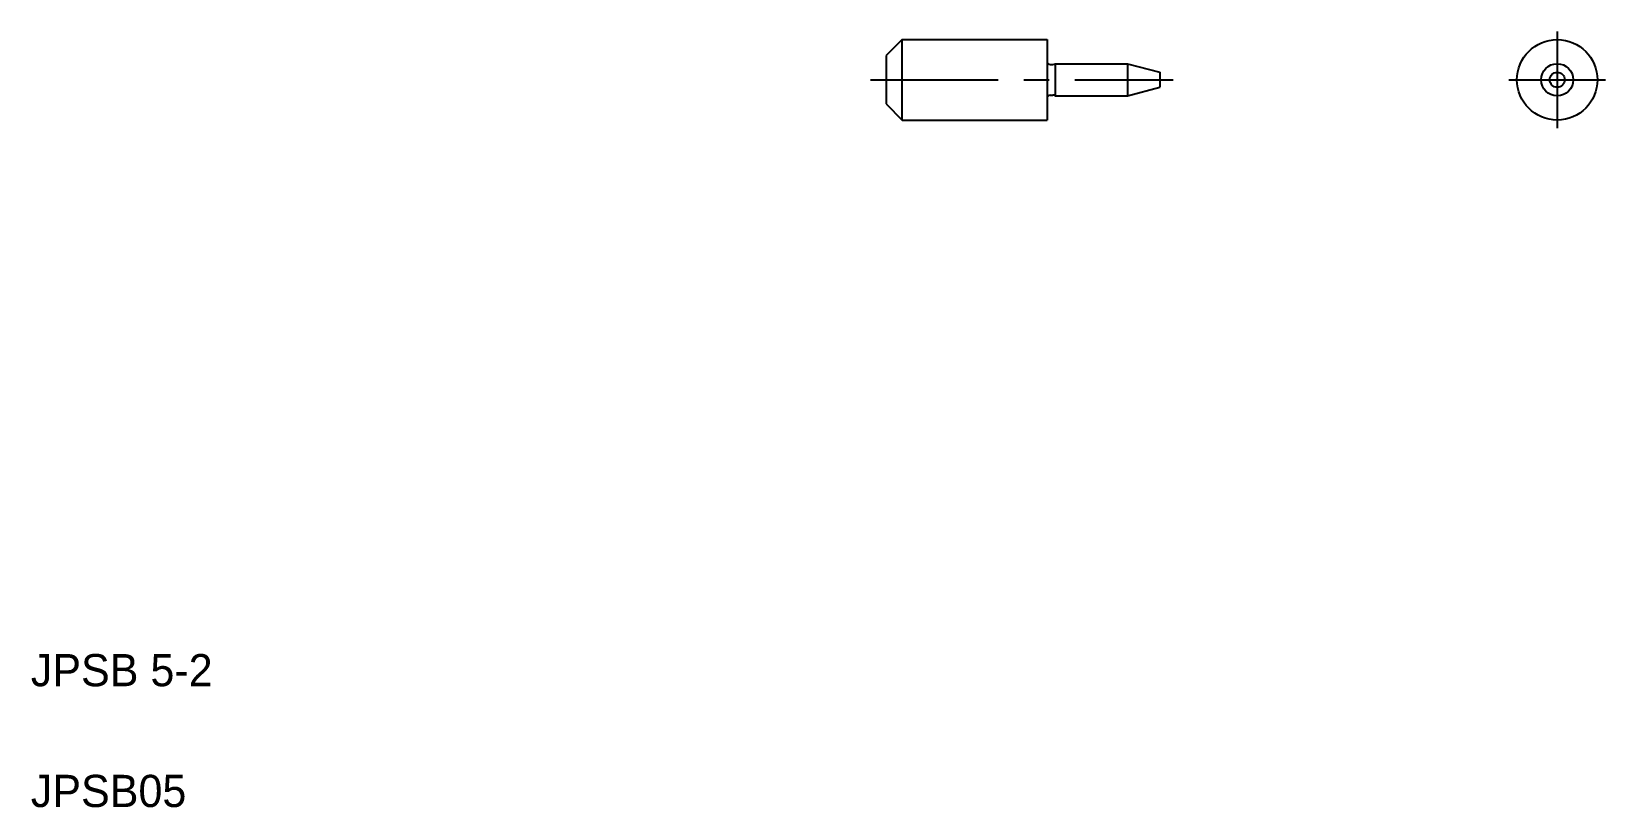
# Model space of a CAD drawing. Extents: x 5 to 102.8, y 5 to 53.2.
import ezdxf

# ---------------------------------------------------------------- set-up
doc = ezdxf.new("R2010")
doc.units = 0
doc.header["$LTSCALE"] = 0.25
doc.linetypes.add('CENTER', pattern=[50.8, 31.75, -6.35, 6.35, -6.35])
doc.layers.get('0').update_dxf_attribs({"linetype": 'CONTINUOUS'})
doc.layers.add('CENTER', color=1, linetype='CENTER')

msp = doc.modelspace()

# ---------------------------------------------------------------- linework, layer by layer
at = {"linetype": 'CONTINUOUS'}
for p, q in [((59.14, 52.656), (58.14, 51.656)), ((59.14, 52.656), (68.14, 52.656)), ((59.14, 47.656), (59.14, 52.656)), ((68.14, 52.656), (68.14, 47.656)), ((58.14, 51.656), (58.14, 48.656)), ((68.34, 51.106), (68.507, 51.106)), ((68.64, 51.156), (73.14, 51.156)), ((68.64, 51.156), (68.64, 49.156)), ((73.14, 51.156), (73.14, 49.156)), ((75.14, 50.621), (75.14, 49.692)), ((68.34, 49.206), (68.507, 49.206)), ((68.64, 49.156), (73.14, 49.156)), ((58.14, 48.656), (59.14, 47.656)), ((59.14, 47.656), (68.14, 47.656))]:
    msp.add_line(p, q, dxfattribs=at)
for p, q in [((61.39, 52.656), (61.39, 52.657)), ((63.64, 52.656), (63.64, 52.656)), ((73.14, 51.156), (75.14, 50.621)), ((73.14, 49.156), (75.14, 49.692))]:
    msp.add_line(p, q)
for radius in [2.5, 1, 0.464]:
    msp.add_circle((99.842, 50.156), radius, dxfattribs=at)
for centre, start, end in [((68.34, 51.306), 180, 270), ((68.34, 49.006), 90, 180)]:
    msp.add_arc(centre, 0.2, start, end, dxfattribs=at)
for centre, start, end in [((68.507, 51.306), 270, 311.40962), ((68.507, 49.006), 48.59038, 90)]:
    msp.add_arc(centre, 0.2, start, end)
at = {"layer": 'CENTER', "color": 1, "linetype": 'CENTER'}
for p, q in [((99.842, 53.156), (99.842, 47.156)), ((57.165, 50.156), (75.974, 50.156)), ((96.842, 50.156), (102.842, 50.156))]:
    msp.add_line(p, q, dxfattribs=at)

# ---------------------------------------------------------------- texts
for s, p in [('JPSB 5-2', (5, 12.5)), ('JPSB05', (5, 5))]:
    msp.add_text(s, height=2).set_placement(p)

doc.saveas('drawing.dxf')
